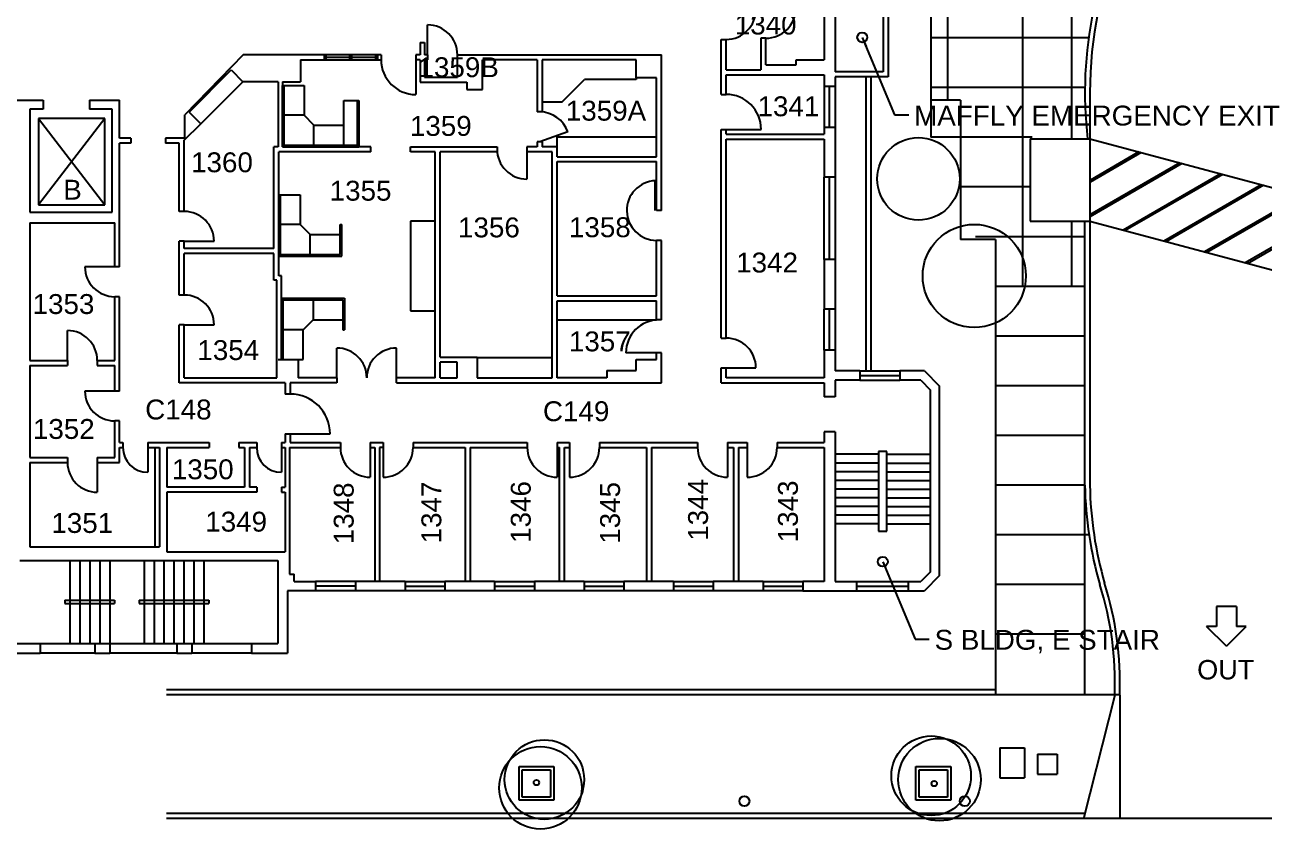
# Model space of a CAD drawing. Header units: inches. Extents: x -84 to 5907, y -479 to 3000.
# Drawn here: x 3108 to 4604, y -479 to 492 of the extents above; entities that cross this region are included whole.
import ezdxf

# ---------------------------------------------------------------- set-up
doc = ezdxf.new("R2010")
doc.units = ezdxf.units.IN
doc.header["$LTSCALE"] = 48
doc.header["$MEASUREMENT"] = 0
doc.layers.get('0').update_dxf_attribs({"linetype": 'CONTINUOUS'})
for name, color, linetype in [('A-ANNO-RNUM', 4, 'CONTINUOUS'), ('A-ANNO-TEXT-STAIR', 4, 'CONTINUOUS'), ('A-DOOR', 2, 'CONTINUOUS'), ('A-FLOR-CASE', 3, 'CONTINUOUS'), ('A-FLOR-EVTR', 2, 'CONTINUOUS'), ('A-FLOR-STRS', 2, 'CONTINUOUS'), ('A-GLAZ', 2, 'CONTINUOUS'), ('A-GLAZ-SILL', 1, 'CONTINUOUS'), ('A-WALL-FULL', 6, 'CONTINUOUS'), ('I-FURN', 8, 'CONTINUOUS'), ('L-LOW', 8, 'CONTINUOUS'), ('L-PAVING', 8, 'CONTINUOUS'), ('L-PRKGSTRIPES', 9, 'CONTINUOUS'), ('L-TREES', 8, 'CONTINUOUS')]:
    doc.layers.add(name, color=color, linetype=linetype)
doc.styles.add('ARIAL', font='arial.ttf')
doc.styles.get("Standard").update_dxf_attribs({"font": 'SIMPLEX'})
doc.dimstyles.new('DIM1-4', dxfattribs={"dimscale": 48, "dimtxt": 0.09375, "dimasz": 0.125, "dimexe": 0.125, "dimexo": 0.09375, "dimgap": 0.046875, "dimtad": 1, "dimdec": 4, "dimzin": 7, "dimdsep": 46, "dimlunit": 4, "dimtxsty": 'Standard', "dimblk": 'TICK', "dimcen": 2.25, "dimdle": 1.5, "dimadec": 0, "dimazin": 0, "dimtfac": 1, "dimtdec": 4, "dimtix": 1, "dimtofl": 0, "dimtmove": 2, "dimatfit": 3, "dimldrblk": 'TICK', "dimfxl": 1, "dimtolj": 1, "dimtzin": 0, "dimarcsym": 0})

# ---------------------------------------------------------------- blocks, each defined once
blk = doc.blocks.new('TICK')
at = {"linetype": 'Continuous'}
blk.add_line((0.99, 0), (-0.99, 0), dxfattribs=at)
at = {"color": 11}
blk.add_line((-0.22, -0.22), (0.22, 0.22), dxfattribs=at)

msp = doc.modelspace()

# ---------------------------------------------------------------- linework, layer by layer
at = {"layer": 'A-DOOR'}
for p, q in [((3594.1, 455.6), (3594.1, 491.6)), ((3579.9, 449.6), (3579.9, 407.6)), ((3763.4, 362.5), (3729.4, 350.6)), ((3954.4, 365.6), (3996.6, 365.6)), ((3713.9, 341.6), (3713.9, 305.6)), ((3868.9, 267.7), (3868.9, 303.6)), ((3300.4, 230.4), (3336.4, 230.4)), ((3216.4, 199.6), (3180.4, 199.6)), ((3159.4, 86.6), (3159.4, 122.6)), ((3300.4, 129.6), (3336.4, 129.6)), ((3484.6, 65.6), (3484.6, 101.6)), ((3556.6, 65.6), (3556.6, 101.6)), ((3873.4, 95.6), (3833.4, 95.6)), ((3954.4, 77.6), (3990.4, 77.6)), ((3216.4, 49.6), (3180.4, 49.6)), ((3428.3, -1.9), (3476.3, -1.9)), ((3256.4, -18.4), (3256.4, -48.4)), ((3417.8, -18.4), (3417.8, -48.4)), ((3524.8, -18.4), (3524.8, -54.4)), ((3540.5, -18.4), (3540.5, -54.4)), ((3750.4, -18.4), (3750.4, -54.4)), ((3765.4, -18.4), (3765.4, -54.4)), ((3955.9, -18.4), (3955.9, -54.4)), ((3979.9, -18.4), (3979.9, -54.4)), ((3195.4, -36.4), (3195.4, -72.4))]:
    msp.add_line(p, q, dxfattribs=at)
for centre, radius, start, end in [((3954.4, 510.2), 36, 270, 0), ((4002.4, 511.6), 36, 270, 0), ((3594.1, 455.6), 36, 0, 90), ((3579.9, 449.6), 42, 180, 270), ((3954.4, 365.6), 42.2, 0, 90), ((3729.4, 350.6), 36, 19.3123, 90), ((3713.9, 341.6), 36, 180, 270), ((3870.4, 267.6), 36, 92.2914, 270), ((3300.4, 230.4), 36, 0, 90), ((3216.4, 199.6), 36, 180, 270), ((3300.4, 129.6), 36, 0, 90), ((3873.4, 95.6), 40, 90, 180), ((3159.4, 86.6), 36, 0, 90), ((3954.4, 77.6), 36, 0, 90), ((3484.6, 65.6), 36, 0, 90), ((3556.6, 65.6), 36, 90, 180), ((3216.4, 49.6), 36, 180, 270), ((3428.3, -1.9), 48, 0, 90), ((3256.4, -18.4), 30, 180, 270), ((3417.8, -18.4), 30, 180, 270), ((3524.8, -18.4), 36, 180, 270), ((3540.5, -18.4), 36, 270, 0), ((3750.4, -18.4), 36, 180, 270), ((3765.4, -18.4), 36, 270, 0), ((3955.9, -18.4), 36, 180, 270), ((3979.9, -18.4), 36, 270, 0), ((3195.4, -36.4), 36, 180, 270)]:
    msp.add_arc(centre, radius, start, end, dxfattribs=at)
at = {"layer": 'A-FLOR-CASE', "ltscale": 0.5}
msp.add_line((3320.2, 372.2), (3371.1, 423.1), dxfattribs=at)
at = {"layer": 'A-FLOR-CASE'}
for p, q in [((3756.4, 398.6), (3783.4, 425.6)), ((3845.9, 425.6), (3783.4, 425.6)), ((3845.9, 427.6), (3845.9, 425.6)), ((3732.4, 398.6), (3756.4, 398.6)), ((3750.4, 344.6), (3750.4, 356.6)), ((3750.4, 356.6), (3870.4, 356.6)), ((3750.4, 135.6), (3870.4, 135.6)), ((3744.4, 89.6), (3653.9, 89.6))]:
    msp.add_line(p, q, dxfattribs=at)
at = {"layer": 'A-FLOR-EVTR'}
for p, q in [((3124.4, 378.6), (3124.4, 274.6)), ((3204.4, 378.6), (3124.4, 378.6)), ((3204.4, 378.6), (3124.4, 274.6)), ((3124.4, 378.6), (3204.4, 274.6)), ((3204.4, 274.6), (3204.4, 378.6)), ((3124.4, 274.6), (3204.4, 274.6))]:
    msp.add_line(p, q, dxfattribs=at)
at = {"layer": 'A-FLOR-STRS'}
for p, q in [((4138.4, -26.7), (4085.9, -26.7)), ((4148.4, -26.7), (4200.9, -26.7)), ((4138.4, -37.2), (4085.9, -37.2)), ((4148.4, -37.2), (4200.9, -37.2)), ((4138.4, -47.7), (4085.9, -47.7)), ((4138.4, -58.2), (4085.9, -58.2)), ((4148.4, -47.7), (4200.9, -47.7)), ((4148.4, -58.2), (4200.9, -58.2)), ((4138.4, -68.7), (4085.9, -68.7)), ((4148.4, -68.7), (4200.9, -68.7)), ((4138.4, -79.2), (4085.9, -79.2)), ((4138.4, -89.7), (4085.9, -89.7)), ((4148.4, -79.2), (4200.9, -79.2)), ((4148.4, -89.7), (4200.9, -89.7)), ((4138.4, -100.2), (4085.9, -100.2)), ((4148.4, -100.2), (4200.9, -100.2)), ((4138.4, -110.7), (4085.9, -110.7)), ((4148.4, -110.7), (4200.9, -110.7)), ((3162.4, -154.9), (3162.4, -254.9)), ((3174.4, -154.9), (3174.4, -254.9)), ((3186.4, -154.9), (3186.4, -254.9)), ((3198.4, -154.9), (3198.4, -254.9)), ((3210.4, -154.9), (3210.4, -254.9)), ((3251.9, -154.9), (3251.9, -254.9)), ((3263.9, -154.9), (3263.9, -254.9)), ((3275.9, -154.9), (3275.9, -254.9)), ((3287.9, -154.9), (3287.9, -254.9)), ((3299.9, -154.9), (3299.9, -254.9)), ((3311.9, -154.9), (3311.9, -254.9)), ((3323.9, -154.9), (3323.9, -254.9)), ((3156.1, -202.9), (3156.1, -206.9)), ((3156.1, -202.9), (3216.1, -202.9)), ((3156.1, -206.9), (3216.1, -206.9)), ((3216.1, -202.9), (3216.1, -206.9)), ((3246.1, -202.9), (3246.1, -206.9)), ((3246.1, -202.9), (3330.1, -202.9)), ((3246.1, -206.9), (3330.1, -206.9)), ((3330.1, -202.9), (3330.1, -206.9))]:
    msp.add_line(p, q, dxfattribs=at)
at = {"layer": 'A-GLAZ'}
msp.add_line((3506.9, -185.9), (3458.9, -185.9), dxfattribs=at)
for points in [[(3471.4, 452.6), (3500.4, 452.6)], [(3502.4, 452.6), (3531.4, 452.6)], [(4079.3, 367.7), (4079.3, 417.2)], [(4079.3, 208.5), (4079.3, 307.7)], [(4079.3, 99), (4079.3, 148.5)], [(4115.9, 68.4), (4163.9, 68.4)], [(3566.9, -185.9), (3614.9, -185.9)], [(3674.9, -185.9), (3722.9, -185.9)], [(3782.9, -185.9), (3830.9, -185.9)], [(3890.9, -185.9), (3938.9, -185.9)], [(3998.9, -185.9), (4046.9, -185.9)], [(4111.9, -185.9), (4173.9, -185.9)]]:
    msp.add_lwpolyline(points, dxfattribs=at)
at = {"layer": 'A-GLAZ-SILL'}
for p, q in [((3500.4, 449.6), (3500.4, 455.6)), ((3531.4, 449.6), (3531.4, 455.6)), ((4072.8, 417.2), (4072.8, 367.7)), ((4085.8, 417.2), (4085.8, 367.7)), ((4072.8, 208.5), (4072.8, 307.7)), ((4085.8, 307.7), (4085.8, 208.5)), ((4072.8, 99), (4072.8, 148.5)), ((4085.8, 148.5), (4085.8, 99)), ((4115.9, 73.9), (4163.9, 73.9)), ((4115.9, 62.9), (4163.9, 62.9)), ((3506.9, -180.4), (3458.9, -180.4)), ((3506.9, -191.4), (3458.9, -191.4)), ((3566.9, -180.4), (3614.9, -180.4)), ((3614.9, -191.4), (3566.9, -191.4)), ((3674.9, -180.4), (3722.9, -180.4)), ((3722.9, -191.4), (3674.9, -191.4)), ((3782.9, -180.4), (3830.9, -180.4)), ((3830.9, -191.4), (3782.9, -191.4)), ((3890.9, -180.4), (3938.9, -180.4)), ((3938.9, -191.4), (3890.9, -191.4)), ((3998.9, -180.4), (4046.9, -180.4)), ((4046.9, -191.4), (3998.9, -191.4)), ((4111.9, -180.4), (4173.9, -180.4)), ((4111.9, -191.4), (4173.9, -191.4)), ((3126.4, -254.9), (3192.4, -254.9)), ((3192.4, -266.9), (3126.4, -266.9)), ((3210.4, -254.9), (3291.4, -254.9)), ((3291.4, -266.9), (3210.4, -266.9)), ((3309.4, -254.9), (3381.4, -254.9)), ((3381.4, -266.9), (3309.4, -266.9))]:
    msp.add_line(p, q, dxfattribs=at)
for points in [[(3533.4, 455.6), (3469.4, 455.6), (3469.4, 449.6), (3533.4, 449.6)], [(3471.4, 455.6), (3471.4, 449.6)], [(3502.4, 455.6), (3502.4, 449.6)], [(3533.4, 455.6), (3533.4, 449.6)]]:
    msp.add_lwpolyline(points, dxfattribs=at)
at = {"layer": 'A-WALL-FULL'}
for p, q in [((4085.8, 636.1), (4085.8, 434.9)), ((4143.8, 636.1), (4143.8, 434.9)), ((4149.8, 642.1), (4149.8, 428.9)), ((4072.8, 515.6), (4072.8, 449.5)), ((3584.9, 470.6), (3590.4, 470.6)), ((3584.9, 470.6), (3584.9, 455.6)), ((3590.4, 470.6), (3590.4, 455.6)), ((3948.4, 474.2), (3954.4, 474.2)), ((3948.4, 407.8), (3948.4, 474.2)), ((3954.4, 437.5), (3954.4, 474.2)), ((4002.4, 475.6), (3996.4, 475.6)), ((3996.4, 475.6), (3996.4, 437.5)), ((4002.4, 443.5), (4002.4, 475.6)), ((3371.6, 455.6), (3301, 383.2)), ((3469.4, 455.6), (3371.6, 455.6)), ((3440.6, 449.6), (3440.6, 423.1)), ((3440.6, 449.6), (3469.4, 449.6)), ((3537.9, 455.6), (3533.4, 455.6)), ((3533.4, 449.6), (3537.9, 449.6)), ((3537.9, 455.6), (3537.9, 449.6)), ((3579.9, 455.6), (3579.9, 449.6)), ((3584.9, 455.6), (3579.9, 455.6)), ((3584.9, 449.6), (3579.9, 449.6)), ((3584.9, 449.6), (3584.9, 422.6)), ((3594.1, 455.6), (3590.4, 455.6)), ((3594.1, 449.6), (3590.4, 449.6)), ((3590.4, 449.6), (3590.4, 428.6)), ((3594.1, 455.6), (3594.1, 449.6)), ((3630.1, 428.6), (3630.1, 455.6)), ((3630.1, 455.6), (3876.4, 455.6)), ((3726.4, 449.6), (3660.4, 449.6)), ((3660.4, 413.6), (3660.4, 449.6)), ((3726.4, 449.6), (3726.4, 386.6)), ((3845.9, 449.6), (3732.4, 449.6)), ((3732.4, 449.6), (3732.4, 386.6)), ((3845.9, 427.6), (3845.9, 449.6)), ((3876.4, 267.6), (3876.4, 455.6)), ((4038.9, 443.5), (4038.9, 449.5)), ((4038.9, 449.5), (4072.8, 449.5)), ((3306.2, 386.5), (3357, 437.3)), ((3357, 437.3), (3371.1, 423.1)), ((3954.4, 437.5), (3996.4, 437.5)), ((4002.4, 443.5), (4038.9, 443.5)), ((4143.8, 434.9), (4085.8, 434.9)), ((3413.9, 423.1), (3371.1, 423.1)), ((3413.9, 423.1), (3413.9, 344.6)), ((3418.9, 423.1), (3440.6, 423.1)), ((3418.9, 423.1), (3418.9, 344.6)), ((3584.9, 422.6), (3641.5, 422.6)), ((3590.4, 428.6), (3630.1, 428.6)), ((3641.5, 422.6), (3641.5, 413.6)), ((3870.4, 427.6), (3845.9, 427.6)), ((3870.4, 332.6), (3870.4, 427.6)), ((3954.4, 407.8), (3954.4, 431.5)), ((3954.4, 431.5), (4072.8, 431.5)), ((4072.8, 431.5), (4072.8, 417.2)), ((4085.8, 428.9), (4085.8, 417.2)), ((4149.8, 428.9), (4085.8, 428.9)), ((3641.5, 413.6), (3660.4, 413.6)), ((3948.4, 407.8), (3954.4, 407.8)), ((4085.8, 417.2), (4072.8, 417.2)), ((3090.4, 400.9), (3129.9, 400.9)), ((3129.9, 389.9), (3113.9, 389.9)), ((3113.9, 389.9), (3113.9, 265.6)), ((3129.9, 400.9), (3129.9, 389.9)), ((3185.9, 400.9), (3185.9, 389.9)), ((3185.9, 400.9), (3222.4, 400.9)), ((3213.4, 389.9), (3185.9, 389.9)), ((3213.4, 265.6), (3213.4, 389.9)), ((3222.4, 355.1), (3222.4, 400.9)), ((3301, 355.1), (3301, 383.2)), ((3306.2, 386.5), (3320.2, 372.2)), ((3732.4, 386.6), (3726.4, 386.6)), ((3300.4, 352.4), (3320.2, 372.2)), ((3948.4, 365.6), (3954.4, 365.6)), ((3948.4, 113.6), (3948.4, 365.6)), ((3954.4, 359.6), (3954.4, 365.6)), ((3954.4, 359.6), (4072.8, 359.6)), ((4085.8, 367.7), (4072.8, 367.7)), ((4072.8, 367.7), (4072.8, 359.6)), ((4085.8, 367.7), (4085.8, 307.7)), ((3235.9, 355.1), (3222.4, 355.1)), ((3235.9, 349.1), (3222.4, 349.1)), ((3222.4, 199.6), (3222.4, 349.1)), ((3235.9, 355.1), (3235.9, 349.1)), ((3277.9, 355.1), (3277.9, 349.1)), ((3301, 355.1), (3277.9, 355.1)), ((3294.4, 349.1), (3277.9, 349.1)), ((3294.4, 266.4), (3294.4, 349.1)), ((3300.4, 266.4), (3300.4, 352.4)), ((3413.9, 344.6), (3408.4, 344.6)), ((3408.4, 221.6), (3408.4, 344.6)), ((3525.4, 344.6), (3418.9, 344.6)), ((3525.4, 338.6), (3525.4, 344.6)), ((3573.4, 338.6), (3573.4, 344.6)), ((3573.4, 344.6), (3677.9, 344.6)), ((3677.9, 344.6), (3677.9, 338.6)), ((3726.4, 344.6), (3713.9, 344.6)), ((3713.9, 344.6), (3713.9, 338.6)), ((3732.4, 350.6), (3726.4, 350.6)), ((3726.4, 350.6), (3726.4, 344.6)), ((3732.4, 350.6), (3732.4, 344.6)), ((3750.4, 344.6), (3732.4, 344.6)), ((3750.4, 332.6), (3750.4, 344.6)), ((3954.4, 353.6), (4072.8, 353.6)), ((3954.4, 113.6), (3954.4, 353.6)), ((4072.8, 353.6), (4072.8, 307.7)), ((3525.4, 338.6), (3414.4, 338.6)), ((3414.4, 188.6), (3414.4, 338.6)), ((3603.4, 338.6), (3573.4, 338.6)), ((3603.4, 65.6), (3603.4, 338.6)), ((3677.9, 338.6), (3609.4, 338.6)), ((3609.4, 90.6), (3609.4, 338.6)), ((3744.4, 338.6), (3713.9, 338.6)), ((3744.4, 65.6), (3744.4, 338.6)), ((3750.4, 332.6), (3870.4, 332.6)), ((3750.4, 164.6), (3750.4, 326.6)), ((3750.4, 326.6), (3870.4, 326.6)), ((3870.4, 267.6), (3870.4, 326.6)), ((4085.8, 307.7), (4072.8, 307.7)), ((3113.9, 265.6), (3213.4, 265.6)), ((3300.4, 266.4), (3294.4, 266.4)), ((3876.4, 267.6), (3870.4, 267.6)), ((3113.9, 252.6), (3216.4, 252.6)), ((3113.9, 252.6), (3113.9, 86.6)), ((3216.4, 199.6), (3216.4, 252.6)), ((3300.4, 230.4), (3294.4, 230.4)), ((3294.4, 165.6), (3294.4, 230.4)), ((3300.4, 221.6), (3300.4, 230.4)), ((3876.4, 231.6), (3870.4, 231.6)), ((3870.4, 164.6), (3870.4, 231.6)), ((3876.4, 135.6), (3876.4, 231.6)), ((3408.4, 221.6), (3300.4, 221.6)), ((3300.4, 165.6), (3300.4, 215.6)), ((3408.4, 215.6), (3300.4, 215.6)), ((3408.4, 183.6), (3408.4, 215.6)), ((3222.4, 199.6), (3216.4, 199.6)), ((4085.8, 208.5), (4072.8, 208.5)), ((4072.8, 208.5), (4072.8, 148.5)), ((4085.8, 208.5), (4085.8, 148.5)), ((3411.9, 183.6), (3408.4, 183.6)), ((3411.9, 65.6), (3411.9, 183.6)), ((3417.9, 188.6), (3414.4, 188.6)), ((3417.9, 87.6), (3417.9, 188.6)), ((3300.4, 165.6), (3294.4, 165.6)), ((3750.4, 164.6), (3870.4, 164.6)), ((3222.4, 163.6), (3216.4, 163.6)), ((3216.4, 86.6), (3216.4, 163.6)), ((3222.4, 49.6), (3222.4, 163.6)), ((3750.4, 65.6), (3750.4, 158.6)), ((3750.4, 158.6), (3870.4, 158.6)), ((3870.4, 135.6), (3870.4, 158.6)), ((3876.4, 135.6), (3870.4, 135.6)), ((4085.8, 148.5), (4072.8, 148.5)), ((3300.4, 129.6), (3294.4, 129.6)), ((3294.4, 59.6), (3294.4, 129.6)), ((3300.4, 65.6), (3300.4, 129.6)), ((3948.4, 113.6), (3954.4, 113.6)), ((3609.4, 90.6), (3653.9, 90.6)), ((3653.9, 90.6), (3653.9, 65.6)), ((3870.4, 87.6), (3870.4, 95.6)), ((3876.4, 95.6), (3870.4, 95.6)), ((3876.4, 59.6), (3876.4, 95.6)), ((4072.8, 99), (4072.8, 65.6)), ((4085.8, 99), (4072.8, 99)), ((4085.8, 99), (4085.8, 73.9)), ((3113.9, 86.6), (3159.4, 86.6)), ((3113.9, 80.6), (3159.4, 80.6)), ((3113.9, 80.6), (3113.9, -30.4)), ((3159.4, 86.6), (3159.4, 80.6)), ((3195.4, 86.6), (3195.4, 80.6)), ((3195.4, 86.6), (3216.4, 86.6)), ((3195.4, 80.6), (3216.4, 80.6)), ((3216.4, 49.6), (3216.4, 80.6)), ((3413.9, 87.6), (3437.9, 87.6)), ((3437.9, 87.6), (3437.9, 65.6)), ((3609.4, 65.6), (3609.4, 84.6)), ((3629.9, 84.6), (3609.4, 84.6)), ((3629.9, 65.6), (3629.9, 84.6)), ((3845.9, 74.6), (3845.9, 87.6)), ((3845.9, 87.6), (3870.4, 87.6)), ((3948.4, 77.6), (3954.4, 77.6)), ((3948.4, 59.6), (3948.4, 77.6)), ((3954.4, 65.6), (3954.4, 77.6)), ((3300.4, 65.6), (3411.9, 65.6)), ((3484.6, 65.6), (3437.9, 65.6)), ((3484.6, 65.6), (3484.6, 59.6)), ((3556.6, 59.6), (3556.6, 65.6)), ((3603.4, 65.6), (3556.6, 65.6)), ((3609.4, 65.6), (3629.9, 65.6)), ((3653.9, 65.6), (3744.4, 65.6)), ((3810.4, 65.6), (3750.4, 65.6)), ((3810.4, 74.6), (3845.9, 74.6)), ((3810.4, 74.6), (3810.4, 65.6)), ((4072.8, 65.6), (3954.4, 65.6)), ((4115.9, 73.9), (4085.8, 73.9)), ((4085.8, 62.9), (4085.8, 42.6)), ((4115.9, 62.9), (4085.8, 62.9)), ((4115.9, 73.9), (4115.9, 62.9)), ((4163.9, 73.9), (4163.9, 62.9)), ((4193.8, 73.9), (4163.9, 73.9)), ((4189.2, 62.9), (4163.9, 62.9)), ((4189.2, 62.9), (4201.1, 50.9)), ((4193.8, 73.9), (4212.1, 55.5)), ((3222.4, 49.6), (3216.4, 49.6)), ((3422.3, 59.6), (3294.4, 59.6)), ((3422.3, 59.6), (3422.3, 46.1)), ((3428.3, 46.1), (3422.3, 46.1)), ((3428.3, 59.6), (3428.3, 46.1)), ((3484.6, 59.6), (3428.3, 59.6)), ((3556.6, 59.6), (3876.4, 59.6)), ((3948.4, 59.6), (4072.8, 59.6)), ((4072.8, 59.6), (4072.8, 42.6)), ((4201.1, -168.4), (4201.1, 50.9)), ((4212.1, -173), (4212.1, 55.5)), ((4085.8, 42.6), (4072.8, 42.6)), ((3216.4, -30.4), (3216.4, 13.6)), ((3222.4, 13.6), (3216.4, 13.6)), ((3222.4, -12.4), (3222.4, 13.6)), ((4085.9, 0.6), (4072.9, 0.6)), ((4072.9, 0.6), (4072.9, -12.4)), ((4085.9, 0.6), (4085.9, -180.4)), ((3222.4, -12.4), (3226.4, -12.4)), ((3226.4, -12.4), (3226.4, -18.4)), ((3256.4, -12.4), (3256.4, -18.4)), ((3256.4, -12.4), (3330.3, -12.4)), ((3330.3, -12.4), (3330.3, -18.4)), ((3366.3, -12.4), (3366.3, -18.4)), ((3366.3, -12.4), (3387.8, -12.4)), ((3387.8, -12.4), (3387.8, -18.4)), ((3417.8, -12.4), (3422.3, -12.4)), ((3417.8, -12.4), (3417.8, -18.4)), ((3422.3, -1.9), (3422.3, -12.4)), ((3422.3, -1.9), (3428.3, -1.9)), ((3428.3, -1.9), (3428.3, -12.4)), ((3428.3, -12.4), (3488.8, -12.4)), ((3488.8, -12.4), (3488.8, -18.4)), ((3524.8, -12.4), (3540.5, -12.4)), ((3524.8, -12.4), (3524.8, -18.4)), ((3540.5, -12.4), (3540.5, -18.4)), ((3576.5, -12.4), (3576.5, -18.4)), ((3576.5, -12.4), (3714.4, -12.4)), ((3714.4, -12.4), (3714.4, -18.4)), ((3750.4, -12.4), (3765.4, -12.4)), ((3750.4, -12.4), (3750.4, -18.4)), ((3765.4, -12.4), (3765.4, -18.4)), ((3801.4, -12.4), (3801.4, -18.4)), ((3801.4, -12.4), (3919.9, -12.4)), ((3919.9, -12.4), (3919.9, -18.4)), ((3955.9, -12.4), (3955.9, -18.4)), ((3955.9, -12.4), (3979.9, -12.4)), ((3979.9, -12.4), (3979.9, -18.4)), ((4015.9, -12.4), (4015.9, -18.4)), ((4015.9, -12.4), (4072.9, -12.4)), ((3222.4, -18.4), (3226.4, -18.4)), ((3222.4, -36.4), (3222.4, -18.4)), ((3256.4, -18.4), (3270.4, -18.4)), ((3264.8, -18.4), (3264.8, -138.4)), ((3270.4, -18.4), (3270.4, -138.4)), ((3279.4, -18.4), (3330.3, -18.4)), ((3279.4, -18.4), (3279.4, -66.4)), ((3366.3, -18.4), (3373, -18.4)), ((3373, -18.4), (3373, -66.4)), ((3379, -18.4), (3387.8, -18.4)), ((3379, -18.4), (3379, -66.4)), ((3417.8, -18.4), (3422, -18.4)), ((3422, -18.4), (3422, -66.4)), ((3427.5, -18.4), (3488.8, -18.4)), ((3427.5, -18.4), (3427.5, -171.4)), ((3524.8, -18.4), (3530.5, -18.4)), ((3530.5, -18.4), (3530.5, -180.4)), ((3536, -18.4), (3536, -180.4)), ((3540.5, -18.4), (3536, -18.4)), ((3576.5, -18.4), (3639.3, -18.4)), ((3639.3, -18.4), (3639.3, -180.4)), ((3645.3, -18.4), (3714.4, -18.4)), ((3645.3, -18.4), (3645.3, -180.4)), ((3750.4, -18.4), (3753.4, -18.4)), ((3753.4, -180.4), (3753.4, -18.4)), ((3759.4, -18.4), (3765.4, -18.4)), ((3759.4, -180.4), (3759.4, -18.4)), ((3801.4, -18.4), (3858.4, -18.4)), ((3858.4, -18.4), (3858.4, -180.4)), ((3864.4, -18.4), (3919.9, -18.4)), ((3864.4, -18.4), (3864.4, -180.4)), ((3955.9, -18.4), (3963.4, -18.4)), ((3963.4, -18.4), (3963.4, -180.4)), ((3969.4, -18.4), (3979.9, -18.4)), ((3969.4, -18.4), (3969.4, -180.4)), ((4015.9, -18.4), (4072.9, -18.4)), ((4072.9, -18.4), (4072.9, -180.4)), ((4148.4, -23.4), (4138.4, -23.4)), ((4138.4, -23.4), (4138.4, -119.4)), ((4148.4, -119.4), (4148.4, -23.4)), ((3113.9, -30.4), (3159.4, -30.4)), ((3113.9, -36.4), (3159.4, -36.4)), ((3113.9, -36.4), (3113.9, -138.4)), ((3159.4, -30.4), (3159.4, -36.4)), ((3195.4, -30.4), (3195.4, -36.4)), ((3195.4, -30.4), (3216.4, -30.4)), ((3195.4, -36.4), (3222.4, -36.4)), ((3373, -66.4), (3279.4, -66.4)), ((3279.4, -72.4), (3279.4, -144.4)), ((3387.8, -72.4), (3279.4, -72.4)), ((3387.8, -66.4), (3379, -66.4)), ((3387.8, -66.4), (3387.8, -72.4)), ((3417.8, -66.4), (3417.8, -72.4)), ((3417.8, -66.4), (3422, -66.4)), ((3417.8, -72.4), (3422, -72.4)), ((3422, -72.4), (3422, -144.4)), ((4138.4, -119.4), (4148.4, -119.4)), ((3113.9, -138.4), (3270.4, -138.4)), ((3279.4, -144.4), (3422, -144.4)), ((3101.9, -154.9), (3413.3, -154.9)), ((3413.3, -154.9), (3413.3, -254.9)), ((3427.5, -171.4), (3433, -171.4)), ((3433, -180.4), (3433, -171.4)), ((4201.1, -168.4), (4189.3, -180.4)), ((4212.1, -173), (4193.8, -191.4)), ((3458.9, -191.4), (3424.8, -191.4)), ((3424.8, -191.4), (3424.8, -266.9)), ((3433, -180.4), (3458.9, -180.4)), ((3458.9, -180.4), (3458.9, -191.4)), ((3506.9, -180.4), (3506.9, -191.4)), ((3566.9, -180.4), (3506.9, -180.4)), ((3566.9, -191.4), (3506.9, -191.4)), ((3566.9, -180.4), (3566.9, -191.4)), ((3614.9, -180.4), (3614.9, -191.4)), ((3674.9, -180.4), (3614.9, -180.4)), ((3674.9, -191.4), (3614.9, -191.4)), ((3674.9, -180.4), (3674.9, -191.4)), ((3722.9, -180.4), (3722.9, -191.4)), ((3782.9, -180.4), (3722.9, -180.4)), ((3782.9, -191.4), (3722.9, -191.4)), ((3782.9, -180.4), (3782.9, -191.4)), ((3830.9, -180.4), (3830.9, -191.4)), ((3890.9, -180.4), (3830.9, -180.4)), ((3890.9, -191.4), (3830.9, -191.4)), ((3890.9, -180.4), (3890.9, -191.4)), ((3938.9, -180.4), (3938.9, -191.4)), ((3998.9, -180.4), (3938.9, -180.4)), ((3998.9, -191.4), (3938.9, -191.4)), ((3998.9, -180.4), (3998.9, -191.4)), ((4046.9, -180.4), (4046.9, -191.4)), ((4072.9, -180.4), (4046.9, -180.4)), ((4046.9, -191.4), (4111.9, -191.4)), ((4085.9, -180.4), (4111.9, -180.4)), ((4111.9, -180.4), (4111.9, -191.4)), ((4173.9, -180.4), (4173.9, -191.4)), ((4173.9, -180.4), (4189.3, -180.4)), ((4173.9, -191.4), (4193.8, -191.4)), ((2890.3, -266.9), (3126.4, -266.9)), ((3072.4, -254.9), (3126.4, -254.9)), ((3126.4, -254.9), (3126.4, -266.9)), ((3192.4, -254.9), (3210.4, -254.9)), ((3192.4, -254.9), (3192.4, -266.9)), ((3192.4, -266.9), (3210.4, -266.9)), ((3210.4, -254.9), (3210.4, -266.9)), ((3291.4, -254.9), (3309.4, -254.9)), ((3291.4, -254.9), (3291.4, -266.9)), ((3291.4, -266.9), (3309.4, -266.9)), ((3309.4, -254.9), (3309.4, -266.9)), ((3381.4, -254.9), (3413.3, -254.9)), ((3381.4, -254.9), (3381.4, -266.9)), ((3381.4, -266.9), (3424.8, -266.9))]:
    msp.add_line(p, q, dxfattribs=at)
at = {"layer": 'I-FURN'}
for p, q in [((3418.9, 418.6), (3444.9, 418.6)), ((3418.9, 344.6), (3418.9, 418.6)), ((3420.9, 344.6), (3420.9, 418.6)), ((3444.9, 418.6), (3444.9, 382.6)), ((3492.9, 400.6), (3510.9, 400.6)), ((3492.9, 346.6), (3492.9, 400.6)), ((3508.9, 400.6), (3508.9, 344.6)), ((3510.9, 400.6), (3510.9, 344.6)), ((3444.9, 382.6), (3420.9, 382.6)), ((3456.9, 370.6), (3444.9, 382.6)), ((3456.9, 346.6), (3456.9, 370.6)), ((3456.9, 370.6), (3492.9, 370.6)), ((3418.9, 344.6), (3510.9, 344.6)), ((3420.9, 346.6), (3508.9, 346.6)), ((3414.4, 286.6), (3440.4, 286.6)), ((3414.4, 212.6), (3414.4, 286.6)), ((3416.4, 212.6), (3416.4, 286.6)), ((3440.4, 286.6), (3440.4, 250.6)), ((3573.4, 254.6), (3573.4, 146.6)), ((3603.4, 254.6), (3573.4, 254.6)), ((3603.4, 146.6), (3603.4, 254.6)), ((3440.4, 250.6), (3416.4, 250.6)), ((3452.4, 238.6), (3440.4, 250.6)), ((3488.4, 250.6), (3490.4, 250.6)), ((3488.4, 214.6), (3488.4, 250.6)), ((3490.4, 212.6), (3490.4, 250.6)), ((3452.4, 214.6), (3452.4, 238.6)), ((3452.4, 238.6), (3488.4, 238.6)), ((3414.4, 212.6), (3490.4, 212.6)), ((3416.4, 214.6), (3488.4, 214.6)), ((3417.9, 161.6), (3417.9, 87.6)), ((3417.9, 161.6), (3493.9, 161.6)), ((3419.9, 87.6), (3419.9, 161.6)), ((3419.9, 159.6), (3491.9, 159.6)), ((3455.9, 159.6), (3455.9, 135.6)), ((3491.9, 159.6), (3491.9, 123.6)), ((3493.9, 161.6), (3493.9, 123.6)), ((3455.9, 135.6), (3443.9, 123.6)), ((3455.9, 135.6), (3491.9, 135.6)), ((3573.4, 146.6), (3603.4, 146.6)), ((3443.9, 123.6), (3419.9, 123.6)), ((3443.9, 87.6), (3443.9, 123.6)), ((3491.9, 123.6), (3493.9, 123.6)), ((3417.9, 87.6), (3443.9, 87.6))]:
    msp.add_line(p, q, dxfattribs=at)
at = {"layer": 'L-LOW'}
for centre in [(3976.4, -445.4), (4242.4, -445.4)]:
    msp.add_circle(centre, 6, dxfattribs=at)
at = {"layer": 'L-PAVING'}
for p, q in [((4371.4, 1052), (4371.4, 354.1)), ((4201.4, 601.1), (4201.4, 356)), ((4221.4, 601.1), (4221.4, 400.8)), ((4311.9, 601.1), (4311.9, 176)), ((4391.9, 476), (4201.4, 476)), ((4122.9, 428.9), (4122.9, 73.9)), ((4128.9, 428.9), (4128.9, 73.9)), ((4387.4, 416), (4201.4, 416)), ((4387.4, 410), (4387.4, 409.1)), ((4393.4, 410), (4393.4, -64)), ((4237.4, 400.8), (4201.4, 400.8)), ((4237.4, 400.8), (4237.4, 232.8)), ((4323.6, 356), (4201.4, 356)), ((4321.4, 354.1), (4321.4, 254.8)), ((4321.4, 354.1), (4393.4, 354.1)), ((4321.4, 296), (4237.4, 296)), ((4321.4, 254.8), (4393.4, 254.8)), ((4371.4, 254.8), (4371.4, 176)), ((4387.4, -316.9), (4387.4, 254.8)), ((4279.4, 232.8), (4237.4, 232.8)), ((4387.4, 236), (4255.4, 236)), ((4279.4, 232.8), (4279.4, -316.9)), ((4387.4, 176), (4279.4, 176)), ((4387.4, 116), (4279.4, 116)), ((4387.4, 56), (4279.4, 56)), ((4387.4, -4), (4279.4, -4)), ((4387.4, -64), (4279.4, -64)), ((4392.4, -124), (4279.4, -124)), ((4387.4, -184), (4279.4, -184)), ((4387.4, -244), (4279.4, -244)), ((4279.4, -310.9), (3278.9, -310.9)), ((4429.4, -316.9), (3278.9, -316.9)), ((4423.4, -317.3), (4385.9, -466.7)), ((4429.4, -317.3), (4429.4, -466.7)), ((4284.7, -381.2), (4284.7, -417.2)), ((4284.7, -381.2), (4314.7, -381.2)), ((4314.7, -381.2), (4314.7, -417.2)), ((4330.1, -388.7), (4354.1, -388.7)), ((4330.1, -388.7), (4330.1, -412.7)), ((4354.1, -388.7), (4354.1, -412.7)), ((3704.4, -444.4), (3704.4, -403.4)), ((3704.4, -403.4), (3746.4, -403.4)), ((3746.4, -403.4), (3746.4, -444.4)), ((4183.4, -444.4), (4183.4, -403.4)), ((4183.4, -403.4), (4225.4, -403.4)), ((4225.4, -403.4), (4225.4, -444.4)), ((3708.4, -440.4), (3708.4, -407.4)), ((3708.4, -407.4), (3742.4, -407.4)), ((3742.4, -407.4), (3742.4, -440.4)), ((4187.4, -440.4), (4187.4, -407.4)), ((4187.4, -407.4), (4221.4, -407.4)), ((4221.4, -407.4), (4221.4, -440.4)), ((4284.7, -417.2), (4314.7, -417.2)), ((4330.1, -412.7), (4354.1, -412.7)), ((3746.4, -444.4), (3704.4, -444.4)), ((3742.4, -440.4), (3708.4, -440.4)), ((4225.4, -444.4), (4183.4, -444.4)), ((4221.4, -440.4), (4187.4, -440.4)), ((4387.5, -460.4), (3278.9, -460.4)), ((5422.9, -466.3), (3278.9, -466.4))]:
    msp.add_line(p, q, dxfattribs=at)
for centre, radius, start, end in [((4873.4, 410), 480, 90, 180), ((4873.4, 410), 486, 149.8621, 186.599), ((4856, -55.1), 468.7, 181.0928, 195.9688), ((4856, -55.1), 462.7, 181.0928, 195.9688), ((4032.6, -302.2), 391.1, 357.8436, 17.5857), ((4032.6, -302.2), 397.1, 357.8436, 17.5857)]:
    msp.add_arc(centre, radius, start, end, dxfattribs=at)
at = {"layer": 'L-PRKGSTRIPES'}
for p, q in [((4393.4, 354.1), (4986.1, 195.3)), ((4455.4, 337.5), (4393.9, 302)), ((4452.7, 338.3), (4394, 304.4)), ((4501.8, 325.1), (4393.4, 262.5)), ((4504.6, 324.3), (4393.4, 260.1)), ((4551, 311.9), (4433.4, 244)), ((4553.8, 311.2), (4436.2, 243.3)), ((4600.2, 298.7), (4482.6, 230.8)), ((4602.9, 298), (4485.4, 230.1)), ((4649.4, 285.5), (4531.8, 217.7)), ((4652.1, 284.8), (4534.5, 216.9)), ((4698.6, 272.4), (4581, 204.5)), ((4583.7, 203.8), (4701.3, 271.6)), ((4393.4, 254.8), (4986.1, 95.9)), ((4546.2, -210.4), (4546.2, -234.4)), ((4570.2, -210.4), (4546.2, -210.4)), ((4570.2, -210.4), (4570.2, -234.4)), ((4546.2, -234.4), (4534.2, -234.4)), ((4558.2, -258.4), (4534.2, -234.4)), ((4558.2, -258.4), (4582.2, -234.4)), ((4582.2, -234.4), (4570.2, -234.4))]:
    msp.add_line(p, q, dxfattribs=at)
at = {"layer": 'L-TREES'}
for centre, radius in [((4186.5, 305.8), 49.8), ((4253.9, 188.6), 62.3), ((3735, -419.4), 48), ((4201.9, -414.7), 48), ((4211.9, -419.4), 49.8), ((3730.3, -429.4), 49.8), ((3725.5, -423), 3.27), ((4205.5, -424.2), 3.27)]:
    msp.add_circle(centre, radius, dxfattribs=at)

# ---------------------------------------------------------------- texts
at = {"layer": 'A-ANNO-RNUM', "style": 'ARIAL'}
for s, p in [('1340', (3964.8, 480.1)), ('1359B', (3583.1, 428.6)), ('1341', (3992.3, 381.4)), ('1359A', (3760.9, 376.1)), ('1359', (3572.7, 357.7)), ('1360', (3308.6, 313.8)), ('1355', (3475.9, 279.5)), ('1356', (3630.8, 235.2)), ('1358', (3764.7, 235.4)), ('1342', (3966.5, 192.8)), ('1353', (3117.3, 142.7)), ('1357', (3764.6, 97.6)), ('1354', (3316.2, 87.1)), ('C148', (3253.2, 15.4)), ('C149', (3733.3, 13.3)), ('1352', (3117.7, -8.1)), ('1350', (3285.4, -56.8)), ('1351', (3140, -121.6)), ('1349', (3325.7, -120))]:
    msp.add_text(s, height=24, dxfattribs=at).set_placement(p)
for s, p in [('1344', (3932.5, -131.1)), ('1343', (4041, -132.9)), ('1348', (3504.8, -135.3)), ('1347', (3610.6, -134.2)), ('1346', (3718.5, -133.6)), ('1345', (3826.3, -134.7))]:
    msp.add_text(s, height=24, rotation=90, dxfattribs=at).set_placement(p)
at = {"layer": 'A-ANNO-TEXT-STAIR', "style": 'ARIAL'}
for s, p in [('MAFFLY EMERGENCY EXIT', (4181.3, 370.2)), ('B', (3154.3, 280.7)), ('S BLDG, E STAIR', (4206, -262.6))]:
    msp.add_text(s, height=24, dxfattribs=at).set_placement(p)
at = {"layer": 'L-PRKGSTRIPES', "style": 'ARIAL'}
msp.add_text('OUT', height=23.4, dxfattribs=at).set_placement((4522.9, -298.4))

# ---------------------------------------------------------------- leaders
at = {"layer": 'A-ANNO-TEXT-STAIR'}
for points in [[(4118.7, 476.6), (4157.8, 383), (4174.8, 383)], [(4143.5, -156.3), (4182.6, -249.9), (4199.6, -249.9)]]:
    msp.add_leader(points, dimstyle='DIM1-4', override={"dimscale": 96, "dimgap": 0, "dimtad": 0, "dimldrblk": 'DotBlank'}, dxfattribs=at)

doc.saveas('drawing.dxf')
